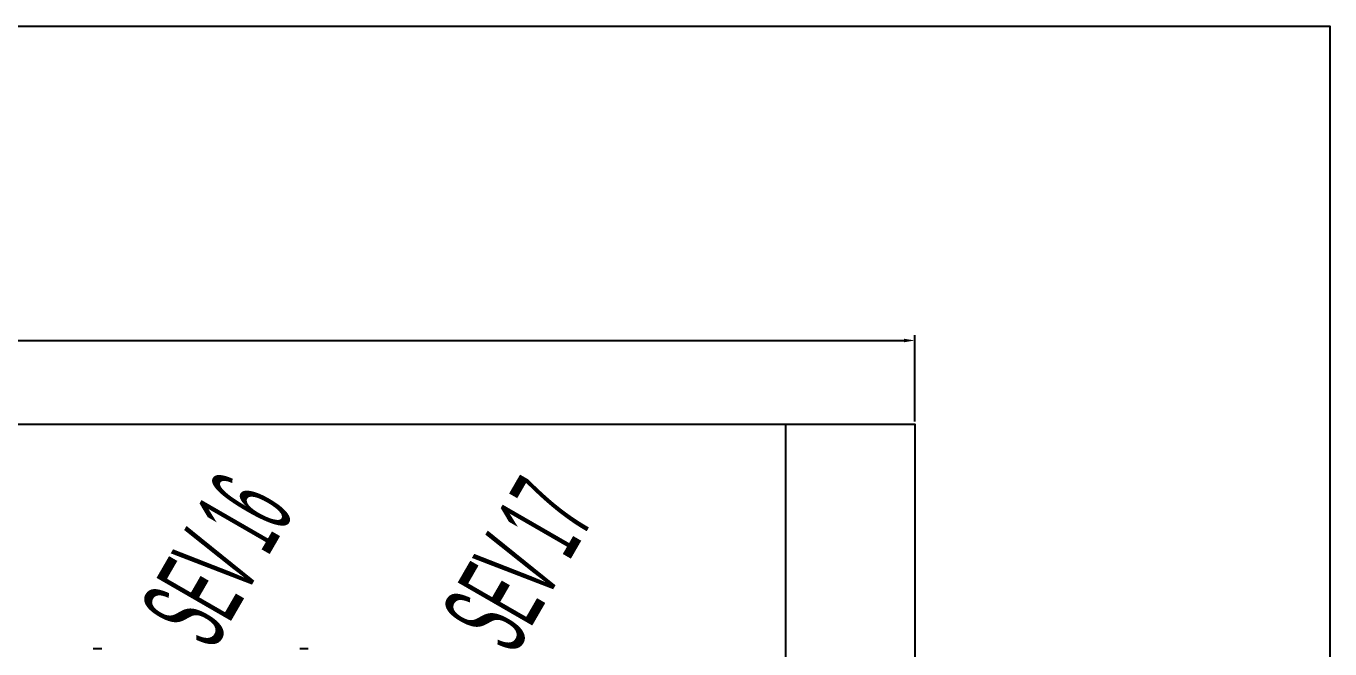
# Model space of a CAD drawing. Header units: millimetres. Extents: x 336 to 12810, y -1577 to 4105.
# Drawn here: x 8612.9 to 8915.8, y 1803.3 to 1948.2 of the extents above; entities that cross this region are included whole.
import ezdxf

# ---------------------------------------------------------------- set-up
doc = ezdxf.new("R2010")
doc.units = ezdxf.units.MM
doc.styles.get("Standard").update_dxf_attribs({"font": ''})
doc.styles.add('样式 8', font='arial.ttf', dxfattribs={"width": 0.6, "height": 2.5})
doc.styles.get('Standard').set_extended_font_data('SimSun')
doc.dimstyles.new('ISO-25', dxfattribs={"dimtxt": 2.5, "dimasz": 2.5, "dimexe": 1.25, "dimexo": 0.625, "dimtad": 1, "dimtxsty": 'Standard', "dimcen": 2.5, "dimadec": 0, "dimazin": 0, "dimtfac": 1, "dimtmove": 0, "dimatfit": 3, "dimfxl": 1, "dimarcsym": 0})

# ---------------------------------------------------------------- blocks, each defined once
blk = doc.blocks.new('*D870')
at = {"color": 0, "lineweight": -2}
for p, q in [((8219.37, 1856.17), (8219.37, 1876.29)), ((8819.37, 1856.17), (8819.37, 1876.29)), ((8221.87, 1875.04), (8816.87, 1875.04))]:
    blk.add_line(p, q, dxfattribs=at)
at = {"color": 0}
for points in [[(8221.87, 1875.45), (8221.87, 1874.62), (8219.37, 1875.04)], [(8816.87, 1874.62), (8816.87, 1875.45), (8819.37, 1875.04)]]:
    blk.add_solid(points, dxfattribs=at)
at = {"layer": 'Defpoints', "color": 0}
for p in [(8819.37, 1875.04), (8219.37, 1855.54), (8819.37, 1855.54)]:
    blk.add_point(p, dxfattribs=at)
at = {"color": 0, "insert": (8519.37, 1883.16), "char_height": 2.5, "attachment_point": 5}
blk.add_mtext('{\\H6x;600}', dxfattribs=at)

msp = doc.modelspace()

# ---------------------------------------------------------------- linework, layer by layer
msp.add_line((8789.374, 1625.542), (8789.374, 1855.542))
at = {"color": 7, "linetype": 'Continuous'}
for p, q in [((8630.462, 1803.314), (8628.472, 1803.314)), ((8678.452, 1803.314), (8676.462, 1803.314))]:
    msp.add_line(p, q, dxfattribs=at)
at = {"color": 1}
msp.add_lwpolyline([(8148.129, 1948.152), (8915.823, 1948.152), (8915.823, 941.851), (8148.129, 941.851)], close=True, dxfattribs=at)
msp.add_lwpolyline([(8219.374, 1855.542), (8819.374, 1855.542), (8819.374, 1365.542), (8219.374, 1365.542)], close=True)

# ---------------------------------------------------------------- texts
at = {"lineweight": 0, "style": '样式 8', "width": 0.4}
for s, p in [('SEV 16', (8656.322, 1802.591)), ('SEV 17', (8726.302, 1801.52))]:
    msp.add_text(s, height=20, rotation=60, dxfattribs=at).set_placement(p)

# ---------------------------------------------------------------- dimensions: what is measured, and where the dimension line sits
dim = msp.add_linear_dim(base=(8819.374, 1875.037), p1=(8219.374, 1855.542), p2=(8819.374, 1855.542), text='{\\H6x;<>}', dimstyle='ISO-25')
dim.commit()
dim.dimension.update_dxf_attribs({"geometry": '*D870', "text_midpoint": (8519.374, 1883.162)})

doc.saveas('drawing.dxf')
